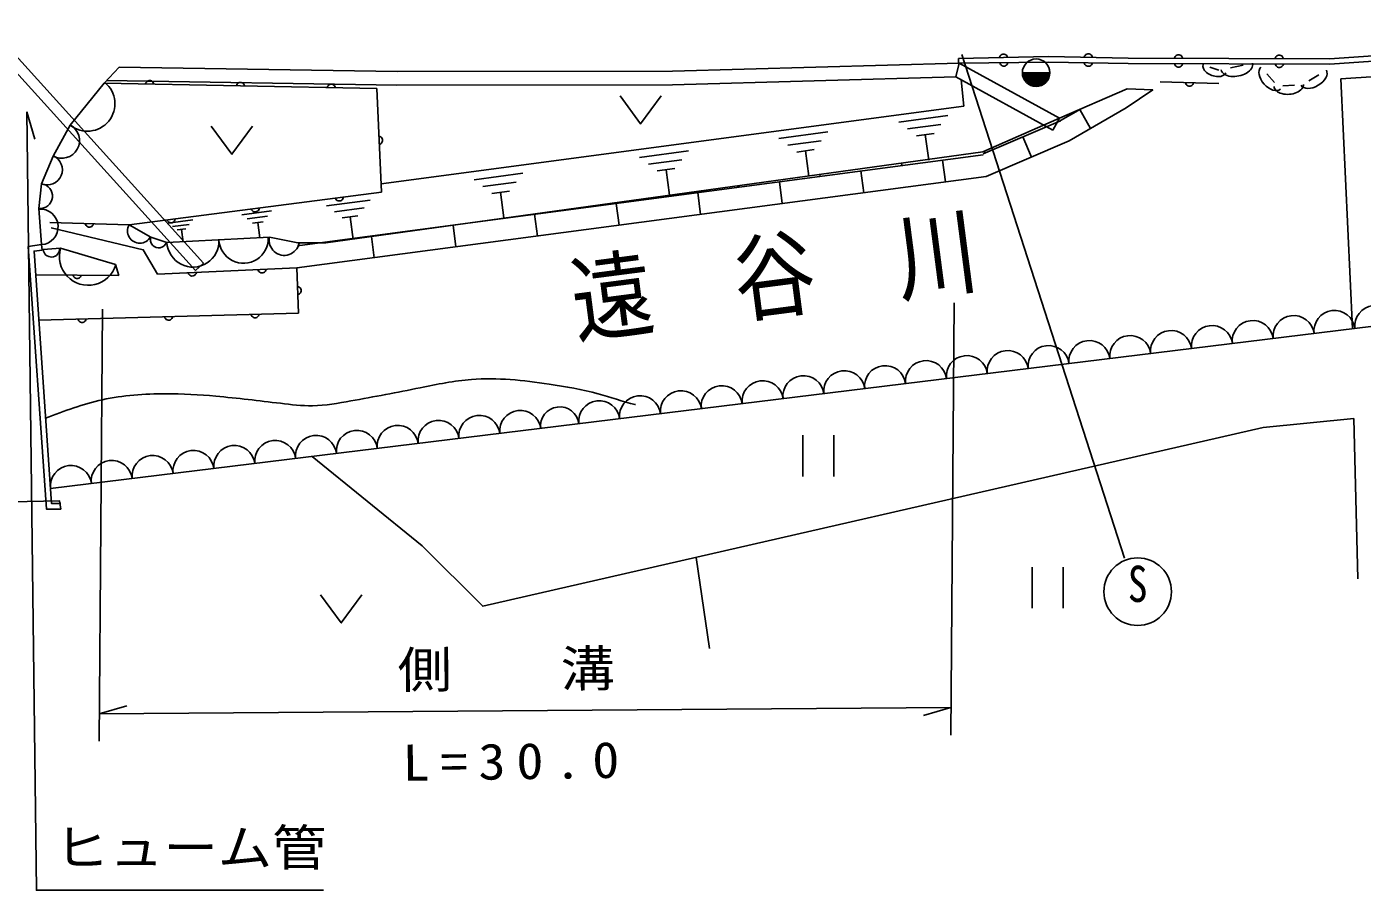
# Model space of a CAD drawing. Units: millimetres, scale not verified. Extents: x 40000 to 680000, y 20000 to 380000.
# Drawn here: x 453735 to 502416, y 238915 to 270377 of the extents above; entities that cross this region are included whole.
import ezdxf
from ezdxf.enums import TextEntityAlignment as Align

# ---------------------------------------------------------------- set-up
doc = ezdxf.new("R2010")
doc.units = ezdxf.units.MM
doc.header["$LTSCALE"] = 1000
doc.layers.add('M-BGD', color=7, linetype='Continuous', lineweight=25)
doc.styles.add('ＭＳ ゴシック', font='')
doc.styles.get('ＭＳ ゴシック').set_extended_font_data('MS Gothic')

msp = doc.modelspace()

# ---------------------------------------------------------------- linework, layer by layer
at = {"layer": 'M-BGD'}
for p, q in [((459884, 261492), (447744, 274914)), ((460181, 261761), (450989, 271923)), ((516878, 270261), (501223, 269213)), ((501229, 269013), (516890, 270061)), ((487700, 269223), (487704, 269023)), ((487814, 269368), (493754, 251013)), ((501223, 269213), (493883, 269236)), ((457100, 268907), (456562, 268321)), ((467234, 268750), (457100, 268907)), ((477268, 268756), (467234, 268750)), ((477268, 268756), (487726, 269055)), ((487726, 269055), (487604, 268551)), ((487726, 269055), (491376, 267043)), ((493883, 269036), (501229, 269013)), ((497191, 268789), (496860, 268908)), ((498073, 268973), (497614, 268878)), ((455318, 266796), (456562, 268321)), ((467230, 268250), (456648, 268414)), ((467230, 268250), (477275, 268256)), ((477275, 268256), (487604, 268551)), ((487604, 268551), (491134, 266605)), ((487897, 267486), (487792, 268447)), ((490026, 268702), (491026, 268702)), ((490026, 268662), (491026, 268662)), ((490046, 268622), (491006, 268622)), ((491006, 268582), (490046, 268582)), ((490066, 268542), (490986, 268542)), ((490986, 268502), (490066, 268502)), ((490086, 268462), (490966, 268462)), ((490926, 268422), (490126, 268422)), ((490146, 268382), (490906, 268382)), ((490866, 268342), (490186, 268342)), ((490226, 268302), (490826, 268302)), ((490766, 268262), (490286, 268262)), ((495053, 268373), (497186, 268307)), ((499220, 268345), (498933, 268664)), ((499949, 268253), (499522, 268221)), ((500831, 268628), (500462, 268408)), ((501635, 268480), (502062, 259369)), ((490386, 268222), (490666, 268222)), ((491376, 267043), (493846, 268119)), ((453736, 267279), (454029, 266282)), ((487897, 267486), (466650, 264654)), ((491414, 266956), (492141, 267376)), ((493814, 267420), (491738, 266220)), ((492515, 266669), (492115, 267361)), ((454695, 265663), (455318, 266796)), ((485520, 266900), (487304, 267138)), ((487057, 266814), (485843, 266652)), ((488586, 265814), (491376, 267043)), ((488596, 265744), (491416, 266952)), ((491376, 267043), (491134, 266605)), ((481152, 266307), (482937, 266545)), ((486167, 266405), (486809, 266491)), ((486488, 266448), (486612, 265520)), ((490359, 265629), (490045, 266365)), ((476071, 265618), (477856, 265855)), ((482689, 266221), (481476, 266060)), ((481800, 265812), (482442, 265898)), ((482121, 265855), (482244, 264927)), ((488666, 265774), (488639, 265838)), ((491738, 266220), (488709, 264923)), ((454272, 264658), (454695, 265663)), ((469819, 263222), (488600, 265715)), ((477608, 265532), (476395, 265370)), ((485630, 265321), (485619, 265404)), ((487222, 264725), (487117, 265518)), ((488709, 264923), (463584, 261587)), ((470040, 264799), (471824, 265037)), ((476718, 265123), (477361, 265208)), ((477040, 265165), (477163, 264238)), ((482656, 264926), (482647, 264994)), ((484248, 264331), (484143, 265124)), ((454177, 263757), (454272, 264658)), ((471576, 264713), (470363, 264551)), ((470687, 264304), (471329, 264390)), ((471008, 264347), (471131, 263419)), ((479682, 264531), (479675, 264583)), ((481274, 263936), (481169, 264729)), ((464665, 263855), (466251, 264061)), ((475326, 263146), (475221, 263939)), ((476708, 264137), (476703, 264173)), ((478300, 263541), (478195, 264334)), ((454278, 262437), (454177, 263757)), ((461572, 263525), (462663, 263667)), ((462511, 263469), (461769, 263373)), ((466030, 263774), (464951, 263634)), ((465238, 263413), (465809, 263488)), ((465524, 263451), (465631, 262625)), ((472353, 262751), (472247, 263544)), ((473734, 263742), (473731, 263762)), ((457465, 263161), (458259, 262713)), ((458893, 263222), (459786, 263338)), ((459661, 263176), (459054, 263098)), ((459216, 262973), (459537, 263015)), ((459376, 262994), (459437, 262530)), ((461966, 263221), (462359, 263272)), ((462163, 263247), (462236, 262680)), ((464418, 262505), (469819, 263222)), ((469274, 263147), (469273, 263149)), ((469379, 262356), (469274, 263147)), ((470760, 263347), (470760, 263352)), ((454278, 262437), (454303, 262239)), ((458259, 262713), (458844, 262521)), ((458844, 262521), (462584, 262705)), ((462584, 262705), (463614, 262498)), ((463611, 262398), (464418, 262505)), ((466302, 262736), (466299, 262755)), ((466405, 261962), (466302, 262736)), ((454335, 262266), (454971, 262307)), ((454971, 262307), (456970, 261710)), ((457087, 261314), (456970, 261710)), ((458498, 261365), (463584, 261587)), ((460181, 261761), (459884, 261492)), ((454063, 261341), (457087, 261314)), ((456497, 260090), (456373, 244342)), ((487416, 244572), (487540, 260320)), ((454603, 253551), (505091, 259740)), ((502113, 256101), (502250, 250261)), ((482019, 255496), (482019, 253996)), ((483159, 253996), (483159, 255496)), ((478133, 251043), (478627, 247721)), ((490378, 250692), (490378, 249192)), ((491518, 249192), (491518, 250692)), ((456381, 245342), (457379, 245629)), ((456381, 245342), (487423, 245572)), ((487423, 245572), (486425, 245284))]:
    msp.add_line(p, q, dxfattribs=at)
for points in [[(493883, 269236), (490980, 269287), (487700, 269223)], [(489490, 269258), (489477, 269294), (489459, 269323), (489428, 269353), (489398, 269370), (489362, 269382), (489314, 269381), (489278, 269368), (489248, 269349), (489219, 269319), (489201, 269288), (489190, 269252)], [(492582, 269259), (492570, 269295), (492553, 269325), (492523, 269356), (492494, 269374), (492458, 269387), (492410, 269388), (492374, 269377), (492343, 269359), (492313, 269330), (492294, 269300), (492282, 269264)], [(495868, 269230), (495856, 269266), (495838, 269296), (495809, 269326), (495779, 269344), (495743, 269356), (495695, 269356), (495659, 269344), (495629, 269326), (495598, 269297), (495580, 269267), (495568, 269231)], [(499538, 269218), (499526, 269254), (499508, 269284), (499478, 269314), (499448, 269332), (499412, 269344), (499364, 269344), (499328, 269333), (499298, 269315), (499268, 269285), (499250, 269255), (499238, 269219)], [(501635, 268480), (505320, 268724), (514949, 269357)], [(487726, 269055), (490977, 269087), (493883, 269036)], [(489201, 269069), (489214, 269033), (489232, 269004), (489262, 268974), (489293, 268956), (489329, 268945), (489377, 268945), (489413, 268957), (489442, 268976), (489472, 269006), (489490, 269036), (489501, 269072)], [(492280, 269064), (492291, 269028), (492309, 268998), (492338, 268967), (492368, 268949), (492403, 268936), (492451, 268935), (492488, 268946), (492518, 268964), (492549, 268993), (492567, 269023), (492580, 269059)], [(495569, 269031), (495581, 268995), (495599, 268965), (495629, 268934), (495659, 268916), (495695, 268904), (495743, 268904), (495779, 268916), (495809, 268934), (495839, 268964), (495857, 268994), (495869, 269030)], [(499242, 269019), (499254, 268983), (499272, 268953), (499302, 268923), (499332, 268905), (499368, 268893), (499416, 268892), (499452, 268904), (499482, 268922), (499512, 268952), (499530, 268982), (499542, 269018)], [(454574, 263244), (457465, 263161), (466663, 264355), (466492, 268126), (456562, 268321)], [(458367, 268286), (458356, 268322), (458338, 268352), (458309, 268383), (458279, 268401), (458243, 268414), (458195, 268415), (458159, 268404), (458129, 268386), (458098, 268357), (458080, 268327), (458067, 268291)], [(461677, 268221), (461666, 268257), (461648, 268287), (461619, 268318), (461589, 268336), (461554, 268349), (461506, 268350), (461469, 268339), (461439, 268321), (461408, 268292), (461390, 268262), (461377, 268226)], [(464987, 268156), (464976, 268192), (464958, 268222), (464929, 268253), (464899, 268271), (464864, 268284), (464816, 268285), (464779, 268274), (464749, 268256), (464718, 268227), (464700, 268197), (464687, 268161)], [(495970, 268344), (495981, 268308), (495998, 268278), (496027, 268247), (496056, 268228), (496092, 268215), (496140, 268213), (496176, 268224), (496207, 268241), (496238, 268270), (496257, 268300), (496270, 268335)], [(475363, 267856), (476113, 266836), (476863, 267856)], [(493846, 268119), (494781, 268075), (493814, 267420)], [(453736, 267279), (454091, 238915), (464558, 238915)], [(460463, 266752), (461213, 265732), (461963, 266752)], [(466584, 266091), (466620, 266104), (466649, 266124), (466678, 266155), (466694, 266186), (466705, 266222), (466702, 266270), (466689, 266306), (466669, 266335), (466638, 266363), (466607, 266380), (466571, 266390)], [(463614, 262498), (464643, 262507), (488586, 265814)], [(464981, 264137), (464998, 264103), (465020, 264075), (465053, 264049), (465085, 264035), (465122, 264028), (465170, 264034), (465204, 264051), (465232, 264072), (465258, 264106), (465272, 264138), (465279, 264175)], [(458849, 263341), (458866, 263307), (458888, 263279), (458921, 263254), (458953, 263240), (458991, 263232), (459038, 263238), (459072, 263255), (459100, 263277), (459126, 263310), (459140, 263342), (459147, 263380)], [(461915, 263739), (461932, 263705), (461954, 263677), (461987, 263651), (462019, 263637), (462057, 263630), (462104, 263636), (462138, 263653), (462166, 263675), (462192, 263708), (462206, 263740), (462213, 263777)], [(458498, 261365), (457985, 262249), (454624, 263050)], [(455870, 263207), (455881, 263171), (455898, 263140), (455927, 263109), (455957, 263090), (455992, 263077), (456040, 263076), (456077, 263087), (456107, 263104), (456138, 263133), (456157, 263163), (456170, 263198)], [(454278, 262437), (453790, 262374), (454454, 252806), (454982, 252804)], [(454303, 262239), (454003, 262200), (454641, 253005), (454982, 253004)], [(454178, 259686), (463636, 259943), (463584, 261587)], [(459619, 261414), (459633, 261378), (459652, 261349), (459684, 261320), (459714, 261304), (459751, 261293), (459799, 261296), (459834, 261309), (459863, 261328), (459892, 261360), (459909, 261390), (459919, 261427)], [(462163, 261525), (462176, 261490), (462196, 261460), (462227, 261432), (462258, 261415), (462294, 261405), (462342, 261407), (462377, 261420), (462407, 261440), (462435, 261471), (462452, 261502), (462462, 261538)], [(455425, 261329), (455437, 261293), (455455, 261263), (455484, 261232), (455514, 261214), (455550, 261202), (455598, 261201), (455634, 261213), (455664, 261231), (455695, 261260), (455713, 261290), (455725, 261326)], [(463615, 260615), (463650, 260628), (463680, 260647), (463709, 260678), (463726, 260709), (463737, 260745), (463735, 260793), (463722, 260829), (463703, 260858), (463672, 260887), (463642, 260904), (463605, 260915)], [(455604, 259725), (455617, 259689), (455636, 259660), (455667, 259631), (455697, 259614), (455734, 259603), (455782, 259604), (455817, 259617), (455847, 259636), (455876, 259666), (455893, 259697), (455904, 259733)], [(458757, 259811), (458770, 259775), (458789, 259746), (458819, 259716), (458850, 259699), (458886, 259688), (458934, 259689), (458970, 259702), (458999, 259721), (459029, 259752), (459046, 259783), (459057, 259819)], [(461910, 259896), (461923, 259861), (461941, 259831), (461972, 259802), (462003, 259785), (462039, 259774), (462087, 259775), (462123, 259788), (462152, 259807), (462181, 259838), (462198, 259868), (462209, 259904)], [(464136, 254719), (468152, 251470), (470357, 249265), (498806, 255770), (502113, 256101)], [(449034, 252983), (454928, 253104), (454982, 252804)], [(464447, 249677), (465197, 248657), (465947, 249677)]]:
    msp.add_lwpolyline(points, dxfattribs=at)
for centre, radius in [((490526, 268702), 500), ((494230, 249793), 1231)]:
    msp.add_circle(centre, radius, dxfattribs=at)
for centre, radius, start, end in [((455950, 267571), 1000, 230.8038, 50.8038), ((455008, 266232), 650, 241.1658, 61.1658), ((454485, 265165), 550, 247.1591, 67.1591), ((454224, 264205), 450, 263.9915, 83.9915), ((454228, 263085), 650, 274.3781, 94.3781), ((457857, 262940), 450, 150.5564, 330.5564), ((458544, 262620), 300, 161.8147, 341.8147), ((459793, 262568), 950, 182.8109, 2.8109), ((461640, 262658), 900, 182.8109, 2.8109), ((463123, 262596), 550, 168.6367, 348.6367), ((454634, 262285), 300, 183.7431, 3.7431), ((455977, 262007), 1050, 163.3609, 343.3609), ((501403, 259288), 750, 6.9889, 186.9889), ((502892, 259470), 750, 6.9889, 186.9889), ((496936, 258740), 750, 6.9889, 186.9889), ((498425, 258923), 750, 6.9889, 186.9889), ((499914, 259105), 750, 6.9889, 186.9889), ((493958, 258375), 750, 6.9889, 186.9889), ((495447, 258558), 750, 6.9889, 186.9889), ((489492, 257828), 750, 6.9889, 186.9889), ((490981, 258010), 750, 6.9889, 186.9889), ((492470, 258193), 750, 6.9889, 186.9889), ((485025, 257280), 750, 6.9889, 186.9889), ((486514, 257463), 750, 6.9889, 186.9889), ((488003, 257645), 750, 6.9889, 186.9889), ((482048, 256915), 750, 6.9889, 186.9889), ((483536, 257098), 750, 6.9889, 186.9889), ((477581, 256367), 750, 6.9889, 186.9889), ((479070, 256550), 750, 6.9889, 186.9889), ((480559, 256733), 750, 6.9889, 186.9889), ((474603, 256002), 750, 6.9889, 186.9889), ((476092, 256185), 750, 6.9889, 186.9889), ((470236, 255467), 750, 6.9889, 186.9889), ((471725, 255650), 750, 6.9889, 186.9889), ((473164, 255826), 700, 6.9889, 186.9889), ((465769, 254920), 750, 6.9889, 186.9889), ((467258, 255102), 750, 6.9889, 186.9889), ((468747, 255285), 750, 6.9889, 186.9889), ((461303, 254372), 750, 6.9889, 186.9889), ((462792, 254554), 750, 6.9889, 186.9889), ((464281, 254737), 750, 6.9889, 186.9889), ((458325, 254007), 750, 6.9889, 186.9889), ((459814, 254189), 750, 6.9889, 186.9889), ((455348, 253642), 750, 6.9889, 186.9889), ((456836, 253824), 750, 6.9889, 186.9889)]:
    msp.add_arc(centre, radius, start, end, dxfattribs=at)
for centre, major_axis, start_param, end_param in [((497025, 268848), (-413, 148), 0, 3.141593), ((497844, 268926), (-573, -119), 0, 3.141593), ((499076, 268504), (359, -398), 3.141593, 6.283185), ((500646, 268518), (460, 275), 3.141593, 6.283185), ((499735, 268237), (-535, -40), 0, 3.141593)]:
    msp.add_ellipse(centre, major_axis=major_axis, ratio=0.6, start_param=start_param, end_param=end_param, dxfattribs=at)
msp.add_open_spline([(454425, 256120), (455107, 256375), (455788, 256631), (456494, 256786), (457247, 256952), (458026, 257003), (458802, 257004), (459414, 257005), (460023, 256974), (460630, 256917), (461416, 256845), (462195, 256750), (462981, 256656), (463372, 256608), (463765, 256562), (464156, 256569), (464623, 256575), (465088, 256657), (465550, 256743), (466396, 256896), (467233, 257052), (468075, 257222), (468695, 257350), (469318, 257476), (469947, 257527), (470886, 257601), (471838, 257496), (472777, 257352), (473379, 257264), (473977, 257163), (474562, 257004), (475013, 256881), (475457, 256723), (475911, 256612), (475917, 256611), (475922, 256610), (475927, 256608)], degree=3, knots=[0, 0, 0, 0, 1, 1, 1, 2, 2, 2, 3, 3, 3, 4, 4, 4, 5, 5, 5, 6, 6, 6, 7, 7, 7, 8, 8, 8, 9, 9, 9, 10, 10, 10, 11, 11, 11, 12, 12, 12, 12], dxfattribs=at)

# ---------------------------------------------------------------- texts
at = {"layer": 'M-BGD', "style": 'ＭＳ ゴシック'}
for s, height, rotation, width, p in [('遠\u3000谷\u3000川', 2566, 7.4, 0.85, (473864, 258322)), ('側\u3000\u3000溝', 1320, 0.4, 1.1, (467261, 245889))]:
    msp.add_text(s, height=height, rotation=rotation, dxfattribs=dict(at, width=width)).set_placement(p, align=Align.BOTTOM_LEFT)
for s, width, p in [('S', 0.8, (493870, 249024)), ('ヒューム管', 1.1, (454758, 239415))]:
    msp.add_text(s, height=1320, dxfattribs=dict(at, width=width)).set_placement(p, align=Align.BOTTOM_LEFT)
at = {"layer": 'M-BGD', "insert": (467443, 242880), "char_height": 1320, "attachment_point": 7, "rotation": 0.8, "style": 'ＭＳ ゴシック'}
msp.add_mtext('\\T1.4;\\W1.1;L=30.0', dxfattribs=at)

doc.saveas('drawing.dxf')
